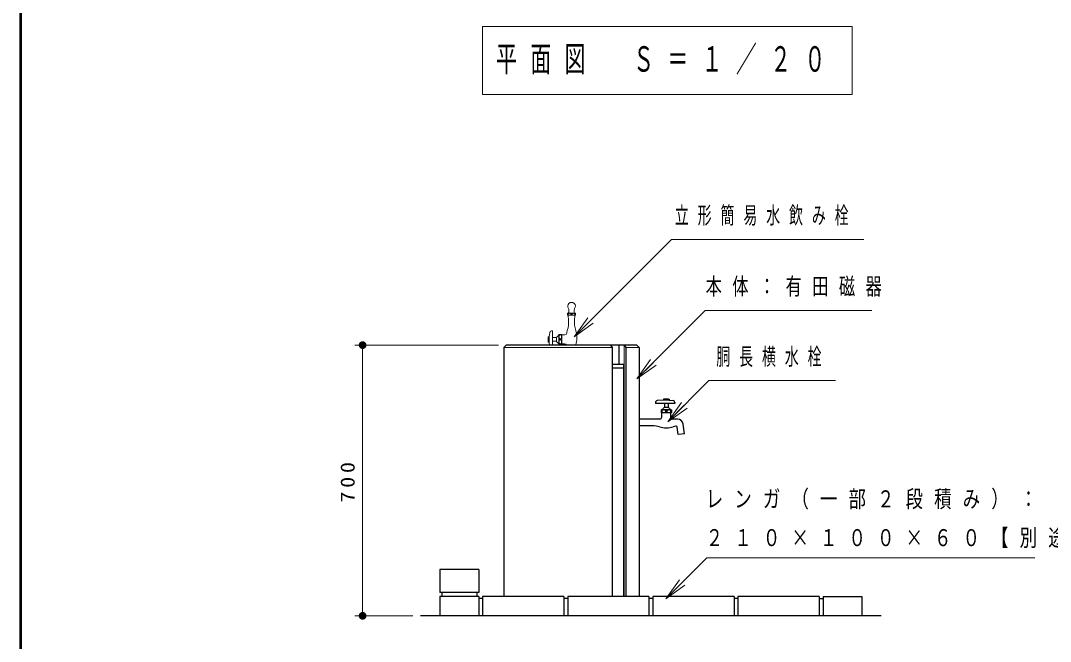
# Model space of a CAD drawing. Units: millimetres on the paper, scale 1:20. Extents: x -365 to 4, y -26 to 257.
# Drawn here: x -365 to -231.9, y 99.9 to 180.2 of the extents above; entities that cross this region are included whole.
import ezdxf

# ---------------------------------------------------------------- set-up
doc = ezdxf.new("R2010")
doc.units = ezdxf.units.MM
doc.layers.add('LY_1', color=7, linetype='Continuous', lineweight=13)
doc.layers.add('LY_3', color=7, linetype='Continuous', lineweight=13)
doc.styles.add('ＭＳ ゴシック', font='')
doc.styles.get('ＭＳ ゴシック').set_extended_font_data('MS Gothic')

# ---------------------------------------------------------------- blocks, each defined once
blk = doc.blocks.new('filled_dot')
at = {"color": 0, "linetype": 'Continuous', "lineweight": -2, "const_width": 1.25}
blk.add_lwpolyline([(-0.625, 0, 1), (0.625, 0, 1)], format="xyb", close=True, dxfattribs=at)

msp = doc.modelspace()

# ---------------------------------------------------------------- linework, layer by layer
at = {"layer": 'LY_1'}
for p, q in [((-305.312, 179.44), (-305.312, 170.64)), ((-257.512, 179.44), (-305.312, 179.44)), ((-257.512, 170.64), (-257.512, 179.44)), ((-305.312, 170.64), (-257.512, 170.64)), ((-294.149, 142.815), (-294.149, 142.515)), ((-293.449, 142.815), (-293.449, 142.515)), ((-294.319, 142.349), (-294.299, 142.365)), ((-294.319, 142.125), (-294.319, 142.349)), ((-294.299, 142.109), (-294.319, 142.125)), ((-294.299, 142.365), (-293.299, 142.365)), ((-294.299, 142.109), (-293.299, 142.109)), ((-293.479, 139.306), (-291.712, 141.781)), ((-293.479, 139.306), (-291.358, 141.427)), ((-291.004, 141.074), (-293.479, 139.306)), ((-293.299, 142.365), (-293.279, 142.348)), ((-293.279, 142.125), (-293.299, 142.109)), ((-293.279, 142.125), (-293.279, 142.349)), ((-296.674, 139.325), (-296.622, 139.85)), ((-296.373, 140.075), (-296.249, 140.075)), ((-296.249, 140.075), (-296.249, 138.239)), ((-296.824, 139.275), (-296.795, 139.325)), ((-296.824, 139.275), (-296.824, 138.675)), ((-296.824, 138.675), (-296.795, 138.625)), ((-296.795, 139.325), (-296.674, 139.325)), ((-296.795, 138.625), (-296.674, 138.625)), ((-296.674, 139.325), (-296.674, 138.625)), ((-296.674, 138.625), (-296.646, 138.239)), ((-296.249, 139.212), (-295.749, 139.212)), ((-296.249, 138.737), (-295.749, 138.737)), ((-295.749, 139.275), (-295.749, 138.675)), ((-295.449, 139.6), (-295.424, 139.625)), ((-295.449, 139.6), (-295.449, 138.975)), ((-295.449, 138.35), (-295.449, 138.975)), ((-295.424, 139.625), (-295.074, 139.625)), ((-295.074, 139.625), (-295.049, 139.6)), ((-295.049, 139.6), (-295.049, 138.975)), ((-294.67, 139.568), (-295.049, 139.555)), ((-295.049, 138.35), (-295.049, 138.975)), ((-303.249, 138.239), (-321.799, 138.239)), ((-320.799, 103.239), (-320.799, 138.239)), ((-302.549, 137.939), (-288.559, 137.939)), ((-295.449, 138.35), (-295.424, 138.325)), ((-295.424, 138.325), (-295.074, 138.325)), ((-295.074, 138.325), (-295.049, 138.35)), ((-294.716, 138.383), (-295.049, 138.395)), ((-287.006, 138.239), (-287.006, 105.739)), ((-286.791, 137.939), (-285.049, 137.939)), ((-285.347, 133.884), (-283.579, 136.359)), ((-285.347, 133.884), (-283.226, 136.006)), ((-287.085, 135.739), (-287.085, 105.739)), ((-282.872, 135.652), (-285.347, 133.884)), ((-281.348, 128.339), (-279.58, 130.813)), ((-281.348, 128.339), (-279.226, 130.46)), ((-278.873, 130.106), (-281.348, 128.339)), ((-281.629, 105.417), (-279.861, 107.892)), ((-281.629, 105.417), (-279.508, 107.538)), ((-279.154, 107.185), (-281.629, 105.417)), ((-314.299, 103.239), (-321.799, 103.239))]:
    msp.add_line(p, q, dxfattribs=at)
at = {"layer": 'LY_1', "lineweight": 25}
for p, q in [((-302.549, 137.939), (-302.249, 138.239)), ((-302.549, 137.939), (-302.549, 105.739)), ((-285.349, 138.239), (-302.249, 138.239)), ((-288.774, 138.239), (-288.559, 137.939)), ((-288.559, 137.939), (-288.559, 105.739)), ((-287.686, 138.239), (-287.686, 135.739)), ((-287.006, 138.239), (-286.791, 137.939)), ((-286.791, 137.939), (-286.791, 105.739)), ((-285.349, 138.239), (-285.049, 137.939)), ((-285.049, 137.939), (-285.049, 105.739)), ((-287.085, 135.739), (-288.559, 135.739)), ((-287.085, 135.239), (-288.559, 135.239)), ((-282.949, 130.807), (-282.949, 130.689)), ((-280.449, 130.689), (-282.949, 130.689)), ((-281.899, 131.114), (-282.717, 131.056)), ((-281.849, 131.264), (-281.899, 131.235)), ((-281.899, 131.236), (-281.899, 131.114)), ((-281.199, 131.114), (-281.899, 131.114)), ((-281.249, 131.264), (-281.849, 131.264)), ((-281.786, 130.689), (-281.786, 130.189)), ((-281.311, 130.689), (-281.311, 130.189)), ((-281.249, 131.264), (-281.199, 131.236)), ((-281.199, 131.236), (-281.199, 131.114)), ((-281.199, 131.114), (-280.674, 131.062)), ((-280.449, 130.813), (-280.449, 130.689)), ((-282.199, 129.864), (-282.174, 129.889)), ((-282.199, 129.864), (-282.199, 129.514)), ((-282.174, 129.489), (-282.199, 129.514)), ((-280.924, 129.889), (-282.174, 129.889)), ((-280.924, 129.489), (-282.174, 129.489)), ((-282.149, 128.918), (-282.129, 129.489)), ((-281.249, 130.189), (-281.849, 130.189)), ((-280.949, 128.918), (-280.969, 129.489)), ((-280.924, 129.889), (-280.899, 129.864)), ((-280.899, 129.514), (-280.924, 129.489)), ((-280.899, 129.864), (-280.899, 129.514)), ((-282.399, 128.677), (-285.049, 128.677)), ((-283.334, 127.802), (-285.049, 127.802)), ((-280.113, 128.677), (-280.699, 128.677)), ((-279.216, 126.772), (-279.369, 128.018)), ((-280.01, 126.674), (-280.127, 127.628)), ((-279.216, 126.772), (-280.01, 126.674)), ((-305.799, 109.239), (-310.799, 109.239)), ((-310.799, 109.239), (-310.799, 106.239)), ((-305.799, 109.239), (-305.799, 106.239)), ((-305.799, 106.239), (-310.799, 106.239)), ((-310.799, 105.739), (-310.799, 103.239)), ((-305.799, 105.739), (-310.799, 105.739)), ((-310.549, 106.239), (-310.549, 105.739)), ((-306.049, 106.239), (-306.049, 105.739)), ((-305.799, 105.739), (-305.799, 103.239)), ((-305.299, 105.489), (-305.799, 105.489)), ((-294.799, 105.739), (-305.299, 105.739)), ((-305.299, 105.739), (-305.299, 103.239)), ((-294.799, 105.739), (-294.799, 103.239)), ((-294.299, 105.489), (-294.799, 105.489)), ((-283.799, 105.739), (-294.299, 105.739)), ((-294.299, 105.739), (-294.299, 103.239)), ((-283.799, 105.739), (-283.799, 103.239)), ((-283.299, 105.489), (-283.799, 105.489)), ((-272.799, 105.739), (-283.299, 105.739)), ((-283.299, 105.739), (-283.299, 103.239)), ((-272.799, 105.739), (-272.799, 103.239)), ((-272.299, 105.489), (-272.799, 105.489)), ((-261.799, 105.739), (-272.299, 105.739)), ((-272.299, 105.739), (-272.299, 103.239)), ((-261.799, 105.739), (-261.799, 103.239)), ((-261.799, 105.489), (-261.299, 105.489)), ((-261.299, 105.739), (-256.299, 105.739)), ((-261.299, 105.739), (-261.299, 103.239)), ((-256.299, 105.739), (-256.299, 103.239)), ((-253.799, 103.239), (-313.299, 103.239))]:
    msp.add_line(p, q, dxfattribs=at)
at = {"layer": 'LY_1'}
for points in [[(-293.479, 139.306), (-280.881, 151.904), (-256.032, 151.904)], [(-285.347, 133.884), (-276.508, 142.723), (-255.005, 142.723)], [(-281.348, 128.339), (-276.044, 133.642), (-259.675, 133.642)], [(-281.629, 105.417), (-276.326, 110.72), (-233.942, 110.72)]]:
    msp.add_lwpolyline(points, dxfattribs=at)
for points in [[(-293.839, 142.237), (-293.84, 142.246), (-293.842, 142.256), (-293.846, 142.266), (-293.852, 142.275), (-293.86, 142.284), (-293.868, 142.293), (-293.879, 142.301), (-293.89, 142.309), (-293.903, 142.316), (-293.918, 142.322), (-293.933, 142.328), (-293.949, 142.334), (-293.966, 142.338), (-293.984, 142.342), (-294.002, 142.345), (-294.021, 142.347), (-294.04, 142.348), (-294.059, 142.349), (-294.078, 142.348), (-294.097, 142.347), (-294.116, 142.345), (-294.134, 142.342), (-294.152, 142.338), (-294.169, 142.334), (-294.185, 142.328), (-294.2, 142.322), (-294.215, 142.316), (-294.227, 142.309), (-294.239, 142.301), (-294.249, 142.293), (-294.258, 142.284), (-294.266, 142.275), (-294.271, 142.266), (-294.276, 142.256), (-294.278, 142.246), (-294.279, 142.237), (-294.278, 142.227), (-294.276, 142.217), (-294.271, 142.208), (-294.266, 142.198), (-294.258, 142.189), (-294.249, 142.181), (-294.239, 142.172), (-294.227, 142.165), (-294.215, 142.157), (-294.2, 142.151), (-294.185, 142.145), (-294.169, 142.14), (-294.152, 142.135), (-294.134, 142.131), (-294.116, 142.128), (-294.097, 142.126), (-294.078, 142.125), (-294.059, 142.125), (-294.04, 142.125), (-294.021, 142.126), (-294.002, 142.128), (-293.984, 142.131), (-293.966, 142.135), (-293.949, 142.14), (-293.933, 142.145), (-293.918, 142.151), (-293.903, 142.157), (-293.89, 142.165), (-293.879, 142.172), (-293.868, 142.181), (-293.86, 142.189), (-293.852, 142.198), (-293.846, 142.208), (-293.842, 142.217), (-293.84, 142.227)], [(-293.759, 142.237), (-293.758, 142.227), (-293.756, 142.217), (-293.751, 142.208), (-293.746, 142.198), (-293.738, 142.189), (-293.729, 142.181), (-293.719, 142.172), (-293.707, 142.165), (-293.695, 142.157), (-293.68, 142.151), (-293.665, 142.145), (-293.649, 142.14), (-293.632, 142.135), (-293.614, 142.131), (-293.596, 142.129), (-293.577, 142.126), (-293.558, 142.125), (-293.539, 142.125), (-293.52, 142.125), (-293.501, 142.126), (-293.482, 142.129), (-293.464, 142.131), (-293.446, 142.135), (-293.429, 142.14), (-293.413, 142.145), (-293.398, 142.151), (-293.383, 142.157), (-293.37, 142.165), (-293.359, 142.172), (-293.348, 142.181), (-293.34, 142.189), (-293.332, 142.198), (-293.326, 142.208), (-293.322, 142.217), (-293.32, 142.227), (-293.319, 142.237), (-293.32, 142.246), (-293.322, 142.256), (-293.326, 142.266), (-293.332, 142.275), (-293.34, 142.284), (-293.348, 142.293), (-293.359, 142.301), (-293.37, 142.309), (-293.383, 142.316), (-293.398, 142.322), (-293.413, 142.328), (-293.429, 142.334), (-293.446, 142.338), (-293.464, 142.342), (-293.482, 142.345), (-293.501, 142.347), (-293.52, 142.348), (-293.539, 142.349), (-293.558, 142.348), (-293.577, 142.347), (-293.596, 142.345), (-293.614, 142.342), (-293.632, 142.338), (-293.649, 142.334), (-293.665, 142.328), (-293.68, 142.322), (-293.695, 142.316), (-293.707, 142.309), (-293.719, 142.301), (-293.729, 142.293), (-293.738, 142.284), (-293.746, 142.275), (-293.751, 142.266), (-293.756, 142.256), (-293.758, 142.246)], [(-295.249, 139.025), (-295.234, 139.026), (-295.219, 139.029), (-295.204, 139.034), (-295.189, 139.041), (-295.175, 139.051), (-295.161, 139.062), (-295.149, 139.075), (-295.136, 139.089), (-295.125, 139.105), (-295.115, 139.123), (-295.106, 139.142), (-295.097, 139.162), (-295.09, 139.184), (-295.085, 139.206), (-295.08, 139.229), (-295.077, 139.252), (-295.075, 139.276), (-295.074, 139.3), (-295.075, 139.324), (-295.077, 139.348), (-295.08, 139.371), (-295.085, 139.394), (-295.09, 139.416), (-295.097, 139.437), (-295.106, 139.458), (-295.115, 139.477), (-295.125, 139.494), (-295.136, 139.511), (-295.149, 139.525), (-295.161, 139.538), (-295.175, 139.549), (-295.189, 139.558), (-295.204, 139.565), (-295.219, 139.571), (-295.234, 139.574), (-295.249, 139.575), (-295.264, 139.574), (-295.279, 139.571), (-295.294, 139.565), (-295.309, 139.558), (-295.323, 139.549), (-295.336, 139.538), (-295.349, 139.525), (-295.361, 139.511), (-295.373, 139.494), (-295.383, 139.477), (-295.392, 139.458), (-295.4, 139.437), (-295.408, 139.416), (-295.413, 139.394), (-295.418, 139.371), (-295.421, 139.348), (-295.423, 139.324), (-295.424, 139.3), (-295.423, 139.276), (-295.421, 139.252), (-295.418, 139.229), (-295.413, 139.206), (-295.408, 139.184), (-295.4, 139.162), (-295.392, 139.142), (-295.383, 139.123), (-295.373, 139.105), (-295.361, 139.089), (-295.349, 139.075), (-295.336, 139.062), (-295.323, 139.051), (-295.309, 139.041), (-295.294, 139.034), (-295.279, 139.029), (-295.264, 139.026)], [(-295.249, 138.925), (-295.264, 138.924), (-295.279, 138.921), (-295.294, 138.916), (-295.309, 138.908), (-295.323, 138.899), (-295.336, 138.888), (-295.349, 138.875), (-295.361, 138.861), (-295.373, 138.844), (-295.383, 138.827), (-295.392, 138.808), (-295.4, 138.787), (-295.408, 138.766), (-295.413, 138.744), (-295.418, 138.721), (-295.421, 138.698), (-295.423, 138.674), (-295.424, 138.65), (-295.423, 138.626), (-295.421, 138.602), (-295.418, 138.579), (-295.413, 138.556), (-295.408, 138.534), (-295.4, 138.512), (-295.392, 138.492), (-295.383, 138.473), (-295.373, 138.455), (-295.361, 138.439), (-295.349, 138.425), (-295.336, 138.412), (-295.323, 138.401), (-295.309, 138.391), (-295.294, 138.384), (-295.279, 138.379), (-295.264, 138.376), (-295.249, 138.375), (-295.234, 138.376), (-295.219, 138.379), (-295.204, 138.384), (-295.189, 138.391), (-295.175, 138.401), (-295.161, 138.412), (-295.149, 138.425), (-295.136, 138.439), (-295.125, 138.455), (-295.115, 138.473), (-295.106, 138.492), (-295.097, 138.512), (-295.09, 138.534), (-295.085, 138.556), (-295.08, 138.579), (-295.077, 138.602), (-295.075, 138.626), (-295.074, 138.65), (-295.075, 138.674), (-295.077, 138.698), (-295.08, 138.721), (-295.085, 138.744), (-295.09, 138.766), (-295.097, 138.787), (-295.106, 138.808), (-295.115, 138.827), (-295.125, 138.844), (-295.136, 138.861), (-295.149, 138.875), (-295.161, 138.888), (-295.175, 138.899), (-295.189, 138.908), (-295.204, 138.916), (-295.219, 138.921), (-295.234, 138.924)]]:
    msp.add_lwpolyline(points, close=True, dxfattribs=at)
at = {"layer": 'LY_1', "lineweight": 25}
for points in [[(-281.599, 129.689), (-281.6, 129.705), (-281.603, 129.72), (-281.608, 129.735), (-281.615, 129.749), (-281.625, 129.763), (-281.636, 129.777), (-281.649, 129.79), (-281.663, 129.802), (-281.679, 129.813), (-281.697, 129.823), (-281.716, 129.833), (-281.736, 129.841), (-281.758, 129.848), (-281.78, 129.854), (-281.803, 129.858), (-281.826, 129.862), (-281.85, 129.864), (-281.874, 129.864), (-281.898, 129.864), (-281.922, 129.862), (-281.945, 129.858), (-281.968, 129.854), (-281.99, 129.848), (-282.011, 129.841), (-282.032, 129.833), (-282.051, 129.823), (-282.068, 129.813), (-282.085, 129.802), (-282.099, 129.79), (-282.112, 129.777), (-282.123, 129.763), (-282.132, 129.749), (-282.139, 129.735), (-282.145, 129.72), (-282.148, 129.705), (-282.149, 129.689), (-282.148, 129.674), (-282.145, 129.659), (-282.139, 129.644), (-282.132, 129.63), (-282.123, 129.615), (-282.112, 129.602), (-282.099, 129.589), (-282.085, 129.577), (-282.068, 129.566), (-282.051, 129.555), (-282.032, 129.546), (-282.011, 129.538), (-281.99, 129.531), (-281.968, 129.525), (-281.945, 129.52), (-281.922, 129.517), (-281.898, 129.515), (-281.874, 129.514), (-281.85, 129.515), (-281.826, 129.517), (-281.803, 129.52), (-281.78, 129.525), (-281.758, 129.531), (-281.736, 129.538), (-281.716, 129.546), (-281.697, 129.555), (-281.679, 129.566), (-281.663, 129.577), (-281.649, 129.589), (-281.636, 129.602), (-281.625, 129.615), (-281.615, 129.63), (-281.608, 129.644), (-281.603, 129.659), (-281.6, 129.674)], [(-281.499, 129.689), (-281.498, 129.674), (-281.495, 129.659), (-281.49, 129.644), (-281.482, 129.63), (-281.473, 129.615), (-281.462, 129.602), (-281.449, 129.589), (-281.435, 129.577), (-281.418, 129.566), (-281.401, 129.555), (-281.382, 129.546), (-281.361, 129.538), (-281.34, 129.531), (-281.318, 129.525), (-281.295, 129.52), (-281.272, 129.517), (-281.248, 129.515), (-281.224, 129.514), (-281.2, 129.515), (-281.176, 129.517), (-281.153, 129.52), (-281.13, 129.525), (-281.108, 129.531), (-281.086, 129.538), (-281.066, 129.546), (-281.047, 129.555), (-281.029, 129.566), (-281.013, 129.577), (-280.999, 129.589), (-280.986, 129.602), (-280.975, 129.615), (-280.965, 129.63), (-280.958, 129.644), (-280.953, 129.659), (-280.95, 129.674), (-280.949, 129.689), (-280.95, 129.705), (-280.953, 129.72), (-280.958, 129.735), (-280.965, 129.749), (-280.975, 129.763), (-280.986, 129.777), (-280.999, 129.79), (-281.013, 129.802), (-281.029, 129.813), (-281.047, 129.823), (-281.066, 129.833), (-281.086, 129.841), (-281.108, 129.848), (-281.13, 129.854), (-281.153, 129.858), (-281.176, 129.862), (-281.2, 129.864), (-281.224, 129.864), (-281.248, 129.864), (-281.272, 129.862), (-281.295, 129.858), (-281.318, 129.854), (-281.34, 129.848), (-281.361, 129.841), (-281.382, 129.833), (-281.401, 129.823), (-281.418, 129.813), (-281.435, 129.802), (-281.449, 129.79), (-281.462, 129.777), (-281.473, 129.763), (-281.482, 129.749), (-281.49, 129.735), (-281.495, 129.72), (-281.498, 129.705)]]:
    msp.add_lwpolyline(points, close=True, dxfattribs=at)
at = {"layer": 'LY_1'}
for centre, radius, start, end in [((-293.799, 143.265), 0.5, 323.12971, 216.87033), ((-294.299, 142.515), 0.15, 269.99998, 0.00002), ((-294.399, 142.815), 0.25, 0.00004, 36.87005), ((-293.199, 142.815), 0.25, 143.12993, 180), ((-293.299, 142.515), 0.15, 180, 269.99998), ((-298.171, 141.279), 4, 343.04214, 4.00427), ((-297.037, 141.359), 2.862, 4.00427, 15.18906), ((-289.427, 141.279), 4, 175.99573, 196.95786), ((-290.561, 141.359), 2.862, 164.81094, 175.99573), ((-296.373, 139.825), 0.25, 89.99998, 174.28923), ((-294.679, 139.823), 0.255, 271.99985, 349.16783), ((-291.236, 139.165), 3.25, 166.02745, 169.16783), ((-291.236, 139.165), 3.25, 163.04214, 166.02745), ((-296.361, 139.165), 3.25, 13.97255, 16.95786), ((-296.361, 139.165), 3.25, 344.05759, 13.97255), ((-295.942, 139.754), 0.517, 291.95984, 342.62133), ((-295.942, 138.195), 0.517, 17.36757, 68.04012), ((-294.731, 137.947), 0.437, 42.10892, 88.00015), ((-290.111, 137.379), 3.25, 164.0576, 164.65394)]:
    msp.add_arc(centre, radius, start, end, dxfattribs=at)
at = {"layer": 'LY_1', "lineweight": 25}
for centre, radius, start, end in [((-282.699, 130.807), 0.25, 94.08553, 179.99996), ((-280.699, 130.813), 0.25, 0, 84.28925), ((-282.328, 130.383), 0.517, 287.37864, 338.04014), ((-280.769, 130.383), 0.517, 201.95985, 252.62133), ((-283.334, 124.552), 3.25, 74.05758, 89.99998), ((-282.399, 128.927), 0.25, 269.99996, 357.99997), ((-280.699, 128.927), 0.25, 182.00001, 269.99997), ((-280.113, 127.927), 0.75, 6.99999, 89.99998), ((-281.549, 130.802), 3.25, 254.05759, 285.94236), ((-279.763, 124.552), 3.25, 99.50885, 105.94234), ((-280.276, 127.609), 0.15, 6.99982, 99.50895)]:
    msp.add_arc(centre, radius, start, end, dxfattribs=at)
at = {"layer": 'LY_3', "lineweight": 50}
msp.add_line((-365, 257), (-365, 0), dxfattribs=at)

# ---------------------------------------------------------------- block references
at = {"layer": 'LY_1', "xscale": 0.4, "yscale": 0.4}
for p, rotation in [((-320.799, 138.239), 270), ((-320.799, 103.239), 90)]:
    msp.add_blockref('filled_dot', p, dxfattribs=dict(at, rotation=rotation))

# ---------------------------------------------------------------- texts
at = {"layer": 'LY_1', "style": 'ＭＳ ゴシック'}
for s, insert, char_height, attachment_point in [('\\T1.64;\\W0.6;平面図\u3000Ｓ＝１／２０', (-281.412, 175.04), 3.299, 5), ('\\T1.64;\\W0.6;立形簡易水飲み栓', (-280.448, 154.904), 2.199, 4), ('\\T1.64;\\W0.7;本体：有田磁器', (-276.47, 145.723), 2.199, 4), ('\\T1.64;\\W0.6;胴長横水栓', (-275.091, 136.642), 2.199, 4), ('\\T1.64;\\W0.75;レンガ（一部２段積み）：', (-276.447, 118.22), 2.199, 4), ('\\T1.64;\\W0.75;２１０×１００×６０【別途】', (-276.447, 113.22), 2.199, 4)]:
    msp.add_mtext(s, dxfattribs=dict(at, insert=insert, char_height=char_height, attachment_point=attachment_point))
at = {"layer": 'LY_1', "insert": (-321.799, 120.739), "char_height": 1.833, "attachment_point": 8, "rotation": 90, "style": 'ＭＳ ゴシック'}
msp.add_mtext('\\T1.33;\\W1.15;700', dxfattribs=at)

doc.saveas('drawing.dxf')
